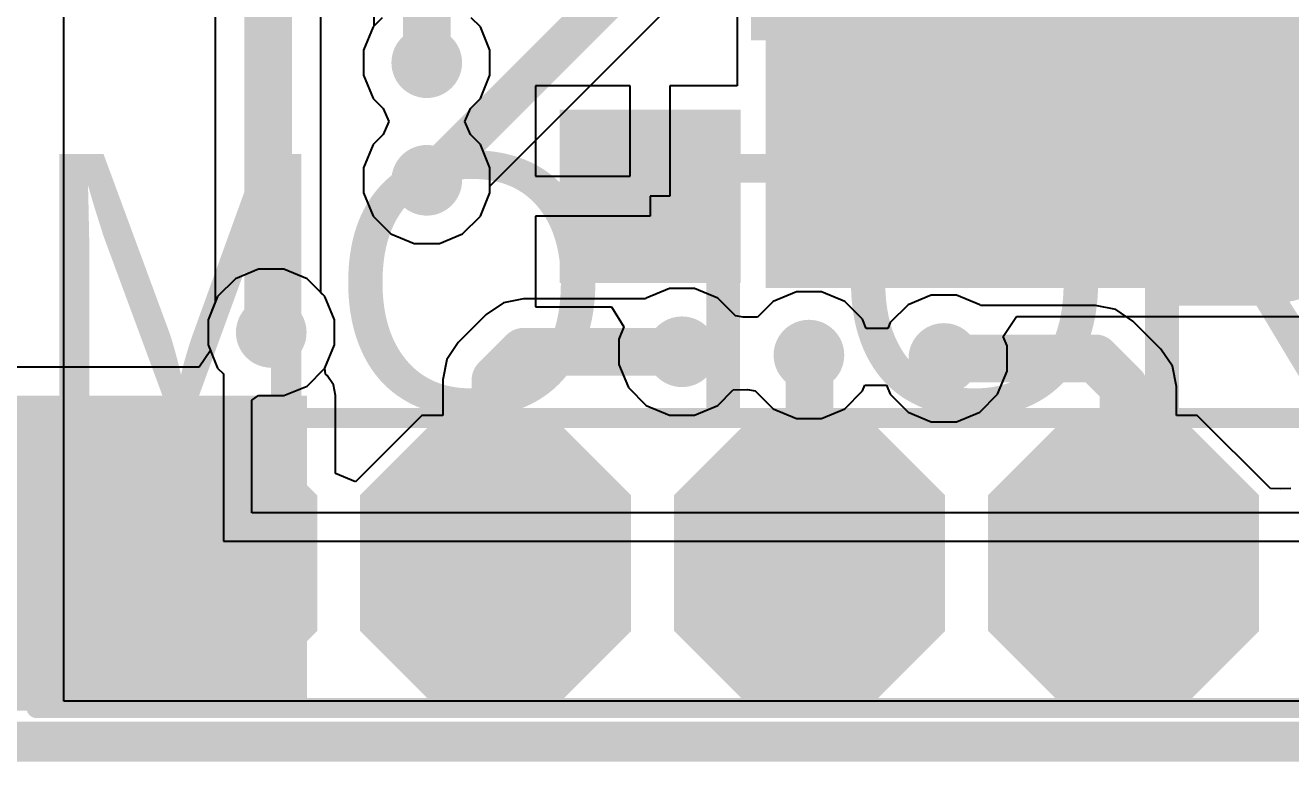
# Model space of a CAD drawing. Header units: millimetres. Extents: x -5.5 to 48.8, y -1.4 to 42.1.
# Drawn here: x 1.91 to 9.97, y -1.42 to 3.27 of the extents above; entities that cross this region are included whole.
import ezdxf

# ---------------------------------------------------------------- set-up
doc = ezdxf.new("R2010")
doc.units = ezdxf.units.MM
for name, color, linetype in [('BottomLayer', 5, 'Continuous'), ('BottomPaste', 16, 'Continuous'), ('BottomSolder', 6, 'Continuous'), ('Mechanical2', 216, 'Continuous'), ('TopLayer', 1, 'Continuous'), ('TopOverlay', 2, 'Continuous'), ('TopPaste', 8, 'Continuous'), ('TopSolder', 216, 'Continuous'), ('ViaHoleLayer', 16, 'Continuous')]:
    doc.layers.add(name, color=color, linetype=linetype)
doc.styles.add('Arial', font='', dxfattribs={"height": 0.2})
doc.styles.get('Arial').set_extended_font_data('Arial')

# ---------------------------------------------------------------- blocks, each defined once
blk = doc.blocks.new('SOD_123_B_1')
at = {"layer": 'BottomLayer'}
for points in [[(-2.04999844, -0.45000037), (-2.04999844, 0.45000037), (-1.0999978, 0.45000037), (-1.0999978, -0.45000037)], [(1.10000288, -0.45000037), (1.10000288, 0.45000037), (2.05000352, 0.45000037), (2.05000352, -0.45000037)]]:
    blk.add_hatch(color=5, dxfattribs=at).paths.add_polyline_path(points)
at = {"layer": 'BottomPaste'}
for points in [[(-2.04999844, -0.45000037), (-2.04999844, 0.45000037), (-1.0999978, 0.45000037), (-1.0999978, -0.45000037)], [(1.10000288, -0.45000037), (1.10000288, 0.45000037), (2.05000352, 0.45000037), (2.05000352, -0.45000037)]]:
    blk.add_hatch(color=16, dxfattribs=at).paths.add_polyline_path(points)
at = {"layer": 'BottomSolder'}
for points in [[(-2.15159844, -0.55160037), (-2.15159844, 0.55160037), (-0.9983978, 0.55160037), (-0.9983978, -0.55160037)], [(0.99840288, -0.55160037), (0.99840288, 0.55160037), (2.15160352, 0.55160037), (2.15160352, -0.55160037)]]:
    blk.add_hatch(color=6, dxfattribs=at).paths.add_polyline_path(points)
blk = doc.blocks.new('CR2032_BS_6_1_B_6')
at = {"layer": 'BottomSolder'}
blk.add_hatch(color=6, dxfattribs=at).paths.add_polyline_path([(12.89840194, 2.20159961), (16.10160102, 2.20159961), (16.10160102, -2.20159961), (12.89840194, -2.20159961)])
blk = doc.blocks.new('SMD_PADS__1X8__2_54MM_31')
at = {"layer": 'TopLayer'}
for points in [[(8.38100178, 0.7619999999999999), (7.619001780000001, 0.7619999999999999), (7.23800178, 0.3809999999999999), (7.23800178, -0.3809999999999999), (7.619001780000001, -0.7619999999999999), (8.38100178, -0.7619999999999999), (8.76200178, -0.3809999999999999), (8.76200178, 0.3809999999999999)], [(10.38100032, 0.7619999999999999), (9.61900032, 0.7619999999999999), (9.23800032, 0.3809999999999999), (9.23800032, -0.3809999999999999), (9.61900032, -0.7619999999999999), (10.38100032, -0.7619999999999999), (10.76200032, -0.3809999999999999), (10.76200032, 0.3809999999999999)], [(12.3810014, 0.7619999999999999), (11.6190014, 0.7619999999999999), (11.2380014, 0.3809999999999999), (11.2380014, -0.3809999999999999), (11.6190014, -0.7619999999999999), (12.3810014, -0.7619999999999999), (12.7620014, -0.3809999999999999), (12.7620014, 0.3809999999999999)], [(14.38099994, 0.7619999999999999), (13.61899994, 0.7619999999999999), (13.23799994, 0.3809999999999999), (13.23799994, -0.3809999999999999), (13.61899994, -0.7619999999999999), (14.38099994, -0.7619999999999999), (14.76199994, -0.3809999999999999), (14.76199994, 0.3809999999999999)]]:
    blk.add_hatch(color=1, dxfattribs=at).paths.add_polyline_path(points)
at = {"layer": 'TopPaste'}
for points in [[(8.38100178, 0.7619999999999999), (7.619001780000001, 0.7619999999999999), (7.23800178, 0.3809999999999999), (7.23800178, -0.3809999999999999), (7.619001780000001, -0.7619999999999999), (8.38100178, -0.7619999999999999), (8.76200178, -0.3809999999999999), (8.76200178, 0.3809999999999999)], [(10.38100032, 0.7619999999999999), (9.61900032, 0.7619999999999999), (9.23800032, 0.3809999999999999), (9.23800032, -0.3809999999999999), (9.61900032, -0.7619999999999999), (10.38100032, -0.7619999999999999), (10.76200032, -0.3809999999999999), (10.76200032, 0.3809999999999999)], [(12.3810014, 0.7619999999999999), (11.6190014, 0.7619999999999999), (11.2380014, 0.3809999999999999), (11.2380014, -0.3809999999999999), (11.6190014, -0.7619999999999999), (12.3810014, -0.7619999999999999), (12.7620014, -0.3809999999999999), (12.7620014, 0.3809999999999999)], [(14.38099994, 0.7619999999999999), (13.61899994, 0.7619999999999999), (13.23799994, 0.3809999999999999), (13.23799994, -0.3809999999999999), (13.61899994, -0.7619999999999999), (14.38099994, -0.7619999999999999), (14.76199994, -0.3809999999999999), (14.76199994, 0.3809999999999999)]]:
    blk.add_hatch(color=8, dxfattribs=at).paths.add_polyline_path(points)
at = {"layer": 'TopSolder'}
for points in [[(8.431801779999999, 0.8636), (7.56820178, 0.8636), (7.13640178, 0.4318), (7.13640178, -0.4318), (7.56820178, -0.8636), (8.431801779999999, -0.8636), (8.86360178, -0.4318), (8.86360178, 0.4318)], [(10.43180032, 0.8636), (9.568200319999999, 0.8636), (9.13640032, 0.4318), (9.13640032, -0.4318), (9.568200319999999, -0.8636), (10.43180032, -0.8636), (10.86360032, -0.4318), (10.86360032, 0.4318)], [(12.4318014, 0.8636), (11.5682014, 0.8636), (11.1364014, 0.4318), (11.1364014, -0.4318), (11.5682014, -0.8636), (12.4318014, -0.8636), (12.8636014, -0.4318), (12.8636014, 0.4318)], [(14.43179994, 0.8636), (13.56819994, 0.8636), (13.13639994, 0.4318), (13.13639994, -0.4318), (13.56819994, -0.8636), (14.43179994, -0.8636), (14.86359994, -0.4318), (14.86359994, 0.4318)]]:
    blk.add_hatch(color=216, dxfattribs=at).paths.add_polyline_path(points)
at = {"layer": 'TopOverlay', "const_width": 0.127}
for points in [[(14.92380048, 0.9237979999999999), (-0.92380054, 0.9237979999999999)], [(14.92380048, 0.9237979999999999), (14.92380048, -0.92380054)], [(14.92380048, -0.92380054), (-0.92380054, -0.9238030799999999)]]:
    blk.add_lwpolyline(points, dxfattribs=at)
at = {"layer": 'TopOverlay', "const_width": 0.0635}
for points in [[(14.89205048, 0.9237979999999999, 1), (14.95555048, 0.9237979999999999, 1)], [(14.89205048, 0.9237979999999999, 1), (14.95555048, 0.9237979999999999, 1)], [(14.89205048, -0.92380054, 1), (14.95555048, -0.92380054, 1)], [(14.89205048, -0.92380054, 1), (14.95555048, -0.92380054, 1)]]:
    blk.add_lwpolyline(points, format="xyb", close=True, dxfattribs=at)

msp = doc.modelspace()

# ---------------------------------------------------------------- hatches: boundary and pattern name
at = {"layer": 'BottomLayer'}
msp.add_hatch(color=5, dxfattribs=at).paths.add_polyline_path([(6.6294, 1.6002), (10.9982, 1.6002), (10.9982, 6.35), (6.6294, 6.35)])
h = msp.add_hatch(color=5, dxfattribs=at)
edge = h.paths.add_edge_path()
edge.add_arc((4.4704, 3.0352492), 0.22499828, 0, 360)
h = msp.add_hatch(color=5, dxfattribs=at)
edge = h.paths.add_edge_path()
edge.add_arc((4.4704, 2.286), 0.22499828, 0, 360)
h = msp.add_hatch(color=5, dxfattribs=at)
edge = h.paths.add_edge_path()
edge.add_arc((3.4798, 1.31720082), 0.22499828, 0, 360)
h = msp.add_hatch(color=5, dxfattribs=at)
edge = h.paths.add_edge_path()
edge.add_arc((6.095999999999999, 1.1938), 0.22499828, 0, 360)
h = msp.add_hatch(color=5, dxfattribs=at)
edge = h.paths.add_edge_path()
edge.add_arc((6.90465726, 1.17254274), 0.22499828, 0, 360)
h = msp.add_hatch(color=5, dxfattribs=at)
edge = h.paths.add_edge_path()
edge.add_arc((7.764111979999999, 1.15128294), 0.22499828, 0, 360)
at = {"layer": 'TopLayer'}
h = msp.add_hatch(color=1, dxfattribs=at)
edge = h.paths.add_edge_path()
edge.add_arc((4.4704, 3.0352492), 0.22499828, 0, 360)
h = msp.add_hatch(color=1, dxfattribs=at)
edge = h.paths.add_edge_path()
edge.add_arc((4.4704, 2.286), 0.22499828, 0, 360)
h = msp.add_hatch(color=1, dxfattribs=at)
edge = h.paths.add_edge_path()
edge.add_arc((3.4798, 1.31720082), 0.22499828, 0, 360)
h = msp.add_hatch(color=1, dxfattribs=at)
edge = h.paths.add_edge_path()
edge.add_arc((6.095999999999999, 1.1938), 0.22499828, 0, 360)
h = msp.add_hatch(color=1, dxfattribs=at)
edge = h.paths.add_edge_path()
edge.add_arc((6.90465726, 1.17254274), 0.22499828, 0, 360)
h = msp.add_hatch(color=1, dxfattribs=at)
edge = h.paths.add_edge_path()
edge.add_arc((7.764111979999999, 1.15128294), 0.22499828, 0, 360)
msp.add_hatch(color=1, dxfattribs=at).paths.add_polyline_path([(1.4478, -1.0922), (3.7084, -1.0922), (3.7084, 0.9143999999999999), (1.4478, 0.9143999999999999)])
at = {"layer": 'ViaHoleLayer'}
h = msp.add_hatch(color=16, dxfattribs=at)
edge = h.paths.add_edge_path()
edge.add_arc((4.4704, 3.0352492), 0.0999998, 0, 360)
h = msp.add_hatch(color=16, dxfattribs=at)
edge = h.paths.add_edge_path()
edge.add_arc((4.4704, 2.286), 0.0999998, 0, 360)
h = msp.add_hatch(color=16, dxfattribs=at)
edge = h.paths.add_edge_path()
edge.add_arc((3.4798, 1.31720082), 0.0999998, 0, 360)
h = msp.add_hatch(color=16, dxfattribs=at)
edge = h.paths.add_edge_path()
edge.add_arc((6.095999999999999, 1.1938), 0.0999998, 0, 360)
h = msp.add_hatch(color=16, dxfattribs=at)
edge = h.paths.add_edge_path()
edge.add_arc((6.90465726, 1.17254274), 0.0999998, 0, 360)
h = msp.add_hatch(color=16, dxfattribs=at)
edge = h.paths.add_edge_path()
edge.add_arc((7.764111979999999, 1.15128294), 0.0999998, 0, 360)

# ---------------------------------------------------------------- linework, layer by layer
at = {"layer": 'BottomLayer'}
for p, q in [((2.159, -1.03143558), (2.159, 7.112)), ((6.448117659999999, 6.35), (6.448117659999999, 2.8883991)), ((3.12334656, 5.72061594), (3.12334656, 1.50920704)), ((3.796685319999999, 1.56995876), (3.796685319999999, 5.58116232)), ((4.18653214, 3.3210246), (4.12892494, 3.2634174)), ((4.811875059999999, 3.2634174), (4.75426786, 3.3210246)), ((4.12892494, 3.2634174), (4.06760172, 3.11537096)), ((4.87319828, 3.11537096), (4.811875059999999, 3.2634174)), ((4.06760172, 3.11537096), (4.06760172, 2.95512744)), ((4.87319828, 2.95512744), (4.87319828, 3.11537096)), ((4.06760172, 2.95512744), (4.12892494, 2.807081)), ((4.811875059999999, 2.807081), (4.87319828, 2.95512744)), ((5.7655968, 2.8883991), (5.16360156, 2.8883991)), ((5.16360156, 2.8883991), (5.16360156, 2.31140508)), ((5.7655968, 2.31140508), (5.7655968, 2.8883991)), ((6.448117659999999, 2.8883991), (6.0195968, 2.8883991)), ((6.0195968, 2.8883991), (6.0195968, 2.18440508)), ((4.12892494, 2.807081), (4.19241478, 2.74359116)), ((4.19241478, 2.74359116), (4.228007799999999, 2.6606246)), ((4.7127922, 2.6606246), (4.74838522, 2.74359116)), ((4.74838522, 2.74359116), (4.811875059999999, 2.807081)), ((4.228007799999999, 2.6606246), (4.19241478, 2.57765804)), ((4.74838522, 2.57765804), (4.7127922, 2.6606246)), ((4.12892494, 2.5141682), (4.06760172, 2.36612176)), ((4.19241478, 2.57765804), (4.12892494, 2.5141682)), ((4.811875059999999, 2.5141682), (4.74838522, 2.57765804)), ((4.87319828, 2.36612176), (4.811875059999999, 2.5141682)), ((4.06760172, 2.36612176), (4.06760172, 2.20587824)), ((4.87319828, 2.20587824), (4.87319828, 2.36612176)), ((5.16360156, 2.31140508), (5.7655968, 2.31140508)), ((4.06760172, 2.20587824), (4.12892494, 2.0578318)), ((4.811875059999999, 2.0578318), (4.87319828, 2.20587824)), ((6.0195968, 2.18440508), (5.8925968, 2.18440508)), ((5.8925968, 2.18440508), (5.8925968, 2.05740508)), ((4.12892494, 2.0578318), (4.2422318, 1.94452494)), ((4.6985682, 1.94452494), (4.811875059999999, 2.0578318)), ((5.8925968, 2.05740508), (5.16360156, 2.05740508)), ((5.16360156, 2.05740508), (5.16360156, 1.4804009)), ((4.2422318, 1.94452494), (4.39027824, 1.88320172)), ((4.55052176, 1.88320172), (4.6985682, 1.94452494)), ((4.39027824, 1.88320172), (4.55052176, 1.88320172)), ((3.82127506, 1.54536902), (3.796685319999999, 1.56995876)), ((3.88259828, 1.39732258), (3.82127506, 1.54536902)), ((3.12334656, 1.50920704), (3.07700172, 1.39732258)), ((5.16360156, 1.4804009), (5.64702198, 1.4804009)), ((5.64702198, 1.4804009), (5.72612266, 1.35339836)), ((3.07700172, 1.39732258), (3.07700172, 1.23707906)), ((3.88259828, 1.23707906), (3.88259828, 1.39732258)), ((8.14184554, 1.29191512), (8.2267044, 1.41891766)), ((8.2267044, 1.41891766), (10.9982, 1.41891766)), ((5.72612266, 1.35339836), (5.693201719999999, 1.27392176)), ((8.16691026, 1.2314047), (8.14184554, 1.29191512)), ((3.07700172, 1.23707906), (3.13832494, 1.08903262)), ((3.82127506, 1.08903262), (3.88259828, 1.23707906)), ((5.693201719999999, 1.27392176), (5.693201719999999, 1.11367824)), ((8.16691026, 1.07116118), (8.16691026, 1.2314047)), ((3.13832494, 1.08903262), (3.175, 1.05235756)), ((3.175, 1.05235756), (3.175, -0.0127)), ((3.7079682, 0.97572576), (3.82127506, 1.08903262)), ((5.693201719999999, 1.11367824), (5.75452494, 0.9656318)), ((8.10558704, 0.92311474), (8.16691026, 1.07116118)), ((3.55992176, 0.91440254), (3.7079682, 0.97572576)), ((7.246132319999999, 0.94437454), (7.26124786, 0.98086926)), ((7.26124786, 0.98086926), (7.398715199999999, 0.98086926)), ((7.398715199999999, 0.98086926), (7.42263692, 0.92311474)), ((3.35628234, 0.8854059), (3.39968078, 0.91440254)), ((3.39968078, 0.91440254), (3.55992176, 0.91440254)), ((5.75452494, 0.9656318), (5.867831799999999, 0.8523249399999999)), ((6.3241682, 0.8523249399999999), (6.422933560000001, 0.9510902999999999)), ((6.422933560000001, 0.9510902999999999), (6.514165279999999, 0.95266256)), ((6.514165279999999, 0.95266256), (6.56318474, 0.9443719999999999)), ((6.56318474, 0.9443719999999999), (6.676489059999999, 0.8310676799999999)), ((7.13282546, 0.8310676799999999), (7.246132319999999, 0.94437454)), ((7.42263692, 0.92311474), (7.535943779999999, 0.8098078799999999)), ((7.99228018, 0.8098078799999999), (8.10558704, 0.92311474)), ((3.35628234, 0.16858234), (3.35628234, 0.8854059)), ((5.867831799999999, 0.8523249399999999), (6.015878239999999, 0.79100172)), ((6.176121759999999, 0.79100172), (6.3241682, 0.8523249399999999)), ((6.676489059999999, 0.8310676799999999), (6.8245355, 0.76974446)), ((6.98477902, 0.76974446), (7.13282546, 0.8310676799999999)), ((7.535943779999999, 0.8098078799999999), (7.683990219999999, 0.74848466)), ((7.844233739999999, 0.74848466), (7.99228018, 0.8098078799999999)), ((6.015878239999999, 0.79100172), (6.176121759999999, 0.79100172)), ((6.8245355, 0.76974446), (6.98477902, 0.76974446)), ((7.683990219999999, 0.74848466), (7.844233739999999, 0.74848466)), ((11.32646198, 0.16858234), (3.35628234, 0.16858234)), ((3.175, -0.0127), (14.46619154, -0.0127)), ((18.6944, -1.03143558), (2.159, -1.03143558))]:
    msp.add_line(p, q, dxfattribs=at)
at = {"layer": 'BottomLayer', "const_width": 0.3048}
for points in [[(3.46001594, 1.33698488), (3.46001594, 5.72061594)], [(3.46001594, 1.33698488), (3.4798, 1.31720082)]]:
    msp.add_lwpolyline(points, dxfattribs=at)
at = {"layer": 'BottomLayer', "const_width": 0.1524}
for points in [[(3.38381594, 1.33698488, 1), (3.53621594, 1.33698488, 1)], [(3.38381594, 1.33698488, 1), (3.53621594, 1.33698488, 1)], [(3.4036, 1.31720082, 1), (3.556, 1.31720082, 1)]]:
    msp.add_lwpolyline(points, format="xyb", close=True, dxfattribs=at)
at = {"layer": 'Mechanical2', "const_width": 0.254}
msp.add_lwpolyline([(-1.2954, -1.29039874), (48.70459906, -1.29039874)], dxfattribs=at)
at = {"layer": 'TopLayer'}
for p, q in [((4.13373062, 3.373826119999999), (4.13373062, 3.26822308)), ((4.87319828, 2.24930208), (5.96235028, 3.33845408)), ((4.12892494, 3.2634174), (4.06760172, 3.11537096)), ((4.13373062, 3.26822308), (4.12892494, 3.2634174)), ((4.06760172, 3.11537096), (4.06760172, 2.95512744)), ((4.06760172, 2.95512744), (4.12892494, 2.807081)), ((4.12892494, 2.807081), (4.19241478, 2.74359116)), ((4.19241478, 2.74359116), (4.228007799999999, 2.6606246)), ((4.228007799999999, 2.6606246), (4.19241478, 2.57765804)), ((4.12892494, 2.5141682), (4.06760172, 2.36612176)), ((4.19241478, 2.57765804), (4.12892494, 2.5141682)), ((4.06760172, 2.36612176), (4.06760172, 2.20587824)), ((4.06760172, 2.20587824), (4.12892494, 2.0578318)), ((4.811875059999999, 2.0578318), (4.87319828, 2.20587824)), ((4.87319828, 2.20587824), (4.87319828, 2.24930208)), ((4.12892494, 2.0578318), (4.2422318, 1.94452494)), ((4.6985682, 1.94452494), (4.811875059999999, 2.0578318)), ((4.2422318, 1.94452494), (4.39027824, 1.88320172)), ((4.55052176, 1.88320172), (4.6985682, 1.94452494)), ((4.39027824, 1.88320172), (4.55052176, 1.88320172)), ((3.39967824, 1.7199991), (3.2516318, 1.65867588)), ((3.55992176, 1.7199991), (3.39967824, 1.7199991)), ((3.7079682, 1.65867588), (3.55992176, 1.7199991)), ((3.2516318, 1.65867588), (3.13832494, 1.54536902)), ((3.82127506, 1.54536902), (3.7079682, 1.65867588)), ((3.13832494, 1.54536902), (3.07700172, 1.39732258)), ((3.88259828, 1.39732258), (3.82127506, 1.54536902)), ((5.867831799999999, 1.53527506), (5.86302612, 1.53046938)), ((6.015878239999999, 1.59659828), (5.867831799999999, 1.53527506)), ((6.176121759999999, 1.59659828), (6.015878239999999, 1.59659828)), ((6.3241682, 1.53527506), (6.176121759999999, 1.59659828)), ((6.437472519999999, 1.42197074), (6.3241682, 1.53527506)), ((6.8245355, 1.57534102), (6.676489059999999, 1.5140178)), ((6.98477902, 1.57534102), (6.8245355, 1.57534102)), ((7.13282546, 1.5140178), (6.98477902, 1.57534102)), ((7.683990219999999, 1.55408122), (7.535943779999999, 1.492758)), ((7.844233739999999, 1.55408122), (7.683990219999999, 1.55408122)), ((7.99228018, 1.492758), (7.844233739999999, 1.55408122)), ((4.95850926, 1.50484078), (4.849286719999999, 1.4318615)), ((5.08734822, 1.53046938), (4.95850926, 1.50484078)), ((5.86302612, 1.53046938), (5.08734822, 1.53046938)), ((6.676489059999999, 1.5140178), (6.5777237, 1.41525244)), ((7.246132319999999, 1.40071094), (7.13282546, 1.5140178)), ((7.535943779999999, 1.492758), (7.42263692, 1.37945114)), ((7.997085859999999, 1.48795232), (7.99228018, 1.492758)), ((8.73024924, 1.48795232), (7.997085859999999, 1.48795232)), ((8.8590882, 1.46232372), (8.73024924, 1.48795232)), ((8.96831074, 1.38934444), (8.8590882, 1.46232372)), ((3.07700172, 1.39732258), (3.07700172, 1.23707906)), ((3.88259828, 1.23707906), (3.88259828, 1.39732258)), ((4.849286719999999, 1.4318615), (4.67073742, 1.2533122)), ((6.486491979999999, 1.41368018), (6.437472519999999, 1.42197074)), ((6.5777237, 1.41525244), (6.486491979999999, 1.41368018)), ((7.27005404, 1.34295642), (7.246132319999999, 1.40071094)), ((7.42263692, 1.37945114), (7.40752138, 1.34295642)), ((9.14686004, 1.21079514), (8.96831074, 1.38934444)), ((7.40752138, 1.34295642), (7.27005404, 1.34295642)), ((3.07700172, 1.23707906), (3.09183024, 1.2012803)), ((3.82127506, 1.08903516), (3.88259828, 1.23707906)), ((4.67073742, 1.2533122), (4.59775814, 1.14408966)), ((9.21983932, 1.1015726), (9.14686004, 1.21079514)), ((3.09183024, 1.2012803), (3.02127158, 1.09568234)), ((4.59775814, 1.14408966), (4.57212954, 1.0152507)), ((3.02127158, 1.09568234), (1.4478, 1.09568234)), ((3.825095219999999, 1.0502646), (3.82127506, 1.08903516)), ((3.83658618, 1.04258618), (3.825095219999999, 1.0502646)), ((9.24546792, 0.97273364), (9.21983932, 1.1015726)), ((3.87588252, 0.98377248), (3.83658618, 1.04258618)), ((3.88968234, 0.9143999999999999), (3.87588252, 0.98377248)), ((4.57212954, 1.0152507), (4.57212954, 0.7874)), ((9.24546792, 0.7874), (9.24546792, 0.97273364)), ((3.88968234, 0.4177893599999999), (3.88968234, 0.9143999999999999)), ((4.43889892, 0.7874), (4.01668234, 0.36518342)), ((4.57212954, 0.7874), (4.43889892, 0.7874)), ((9.37869854, 0.7874), (9.24546792, 0.7874)), ((9.84393256, 0.32216598), (9.37869854, 0.7874)), ((4.01668234, 0.36518342), (3.88968234, 0.4177893599999999)), ((9.90879908, 0.3197479), (9.84393256, 0.32216598)), ((9.9736656, 0.32216598), (9.90879908, 0.3197479))]:
    msp.add_line(p, q, dxfattribs=at)
for points, const_width in [([(4.4704, 3.0352492), (4.4704, 4.69596978)], 0.3048), ([(4.4704, 2.286), (5.74260218, 3.55820218)], 0.254), ([(4.90879892, 1.0152507), (5.08734822, 1.1938)], 0.3048), ([(5.08734822, 1.1938), (6.095999999999999, 1.1938)], 0.3048), ([(6.9088, -0.1524), (6.9088, 1.17254274)], 0.3048), ([(7.764111979999999, 1.15128294), (8.73024924, 1.15128294)], 0.3048), ([(8.73024924, 1.15128294), (8.90879854, 0.97273364)], 0.3048), ([(4.90879892, -0.1524), (4.90879892, 1.0152507)], 0.3048), ([(8.90879854, -0.1524), (8.90879854, 0.97273364)], 0.3048)]:
    msp.add_lwpolyline(points, dxfattribs=dict(at, const_width=const_width))
for points, const_width in [([(4.3942, 3.0352492, 1), (4.5466, 3.0352492, 1)], 0.1524), ([(4.406899999999999, 2.286, 1), (4.533899999999999, 2.286, 1)], 0.127), ([(5.01114822, 1.1938, 1), (5.16354822, 1.1938, 1)], 0.1524), ([(5.01114822, 1.1938, 1), (5.16354822, 1.1938, 1)], 0.1524), ([(6.019799999999999, 1.1938, 1), (6.172199999999999, 1.1938, 1)], 0.1524), ([(6.8326, 1.17254274, 1), (6.985, 1.17254274, 1)], 0.1524), ([(7.687911979999999, 1.15128294, 1), (7.840311979999999, 1.15128294, 1)], 0.1524), ([(8.654049239999999, 1.15128294, 1), (8.80644924, 1.15128294, 1)], 0.1524), ([(8.654049239999999, 1.15128294, 1), (8.80644924, 1.15128294, 1)], 0.1524), ([(4.83259892, 1.0152507, 1), (4.98499892, 1.0152507, 1)], 0.1524), ([(4.83259892, 1.0152507, 1), (4.98499892, 1.0152507, 1)], 0.1524), ([(8.83259854, 0.97273364, 1), (8.98499854, 0.97273364, 1)], 0.1524), ([(8.83259854, 0.97273364, 1), (8.98499854, 0.97273364, 1)], 0.1524), ([(4.83259892, -0.1524, 1), (4.98499892, -0.1524, 1)], 0.1524), ([(6.8326, -0.1524, 1), (6.985, -0.1524, 1)], 0.1524), ([(8.83259854, -0.1524, 1), (8.98499854, -0.1524, 1)], 0.1524)]:
    msp.add_lwpolyline(points, format="xyb", close=True, dxfattribs=dict(at, const_width=const_width))

# ---------------------------------------------------------------- block references
for name, p, rotation in [('CR2032_BS_6_1_B_6', (8.737599999999999, 19.2786), 270), ('SMD_PADS__1X8__2_54MM_31', (16.90880032, -0.1524), 180)]:
    msp.add_blockref(name, p, dxfattribs=dict(rotation=rotation))
msp.add_blockref('SOD_123_B_1', (7.467599999999999, 2.1844))

# ---------------------------------------------------------------- texts
at = {"layer": 'TopOverlay', "style": 'Arial'}
msp.add_text('MOTOR 5', height=1.651, rotation=360, dxfattribs=at).set_placement((1.939798, 0.8021142199999999))

doc.saveas('drawing.dxf')
